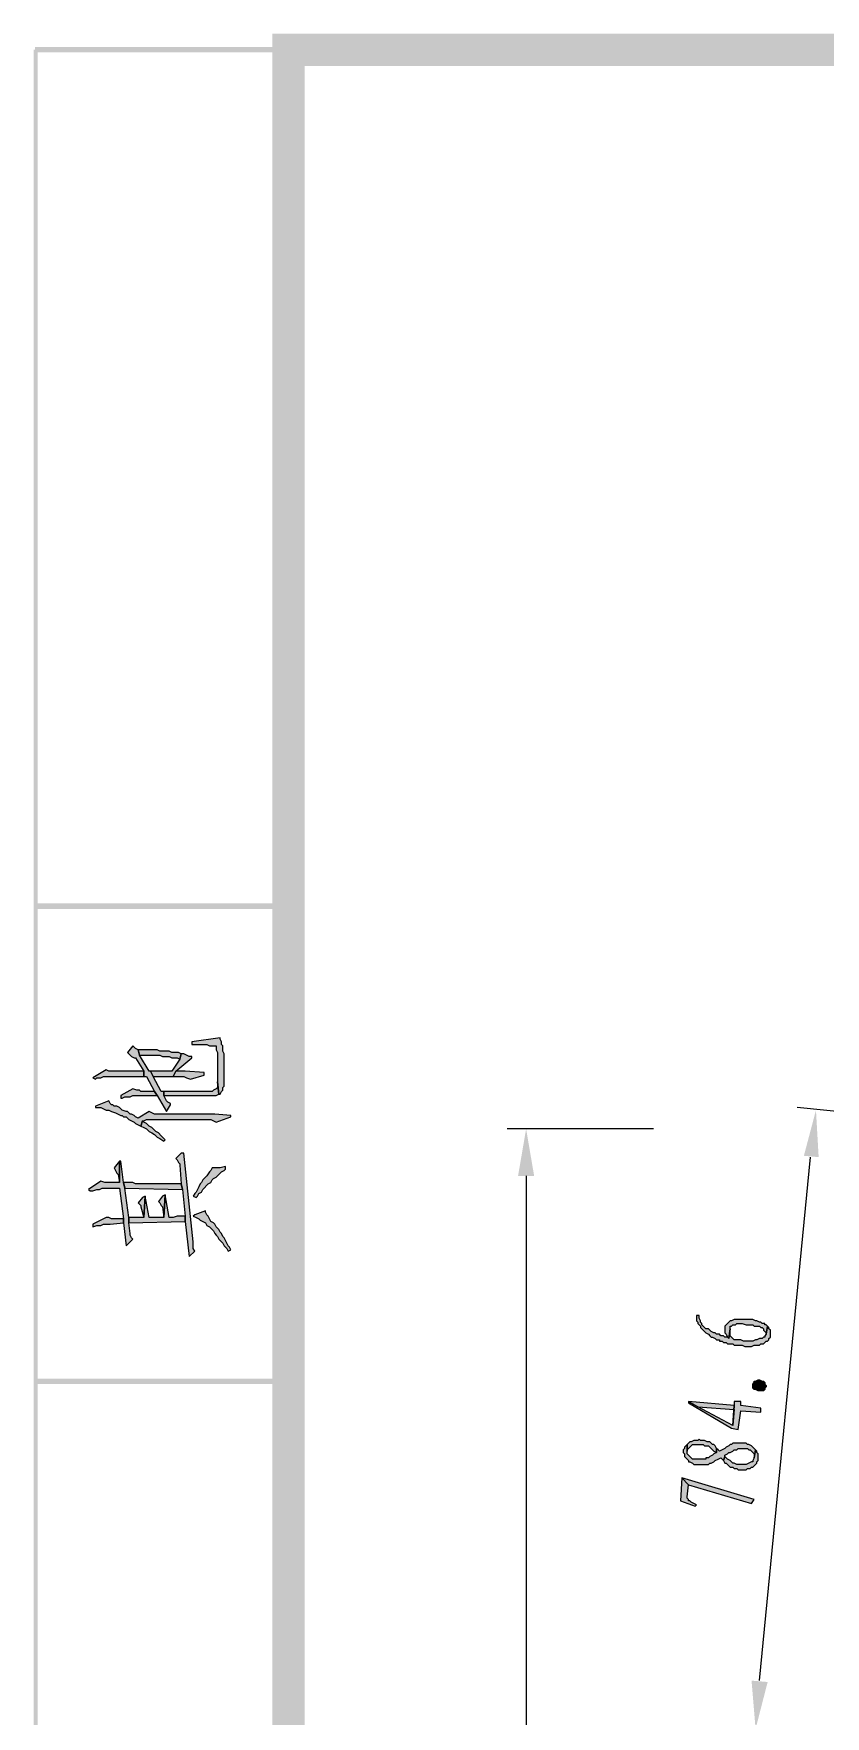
# Model space of a CAD drawing. Header units: inches. Extents: x 20 to 409, y 5 to 283.
# Drawn here: x 20.3 to 45.3, y 230 to 283.1 of the extents above; entities that cross this region are included whole.
import ezdxf

# ---------------------------------------------------------------- set-up
doc = ezdxf.new("R2010")
doc.units = ezdxf.units.IN
doc.header["$MEASUREMENT"] = 0
doc.layers.add('C00-00-00', color=7, linetype='Continuous')

msp = doc.modelspace()

# ---------------------------------------------------------------- hatches: boundary and pattern name
at = {"layer": 'C00-00-00'}
h = msp.add_hatch(color=0, dxfattribs=at)
h.dxf.hatch_style = 2
h.paths.add_polyline_path([(408.822, 283.101), (28.838, 282.085), (27.822, 283.101)])
h = msp.add_hatch(color=0, dxfattribs=at)
h.dxf.hatch_style = 2
h.paths.add_polyline_path([(28.838, 282.085), (27.822, 283.101), (28.838, 6.114)])
h = msp.add_hatch(color=0, dxfattribs=at)
h.dxf.hatch_style = 2
h.paths.add_polyline_path([(27.822, 283.101), (28.838, 6.114), (27.822, 5.098)])
h = msp.add_hatch(color=0, dxfattribs=at)
h.dxf.hatch_style = 2
h.paths.add_polyline_path([(407.806, 282.085), (408.822, 283.101), (28.838, 282.085)])
h = msp.add_hatch(color=0, dxfattribs=at)
h.dxf.hatch_style = 2
h.paths.add_polyline_path([(20.414, 282.593), (20.287, 282.593), (20.414, 5.606)])
h = msp.add_hatch(color=0, dxfattribs=at)
h.dxf.hatch_style = 2
h.paths.add_polyline_path([(20.287, 282.593), (20.414, 5.606), (20.287, 5.606)])
h = msp.add_hatch(color=0, dxfattribs=at)
h.dxf.hatch_style = 2
h.paths.add_polyline_path([(28.33, 282.508), (28.33, 282.677), (20.329, 282.508)])
h = msp.add_hatch(color=0, dxfattribs=at)
h.dxf.hatch_style = 2
h.paths.add_polyline_path([(28.33, 282.677), (20.329, 282.508), (20.329, 282.677)])
h = msp.add_hatch(color=0, dxfattribs=at)
h.dxf.hatch_style = 2
h.paths.add_polyline_path([(20.329, 255.669), (20.329, 255.499), (28.33, 255.669)])
h = msp.add_hatch(color=0, dxfattribs=at)
h.dxf.hatch_style = 2
h.paths.add_polyline_path([(20.329, 255.499), (28.33, 255.669), (28.33, 255.499)])
h = msp.add_hatch(color=0, dxfattribs=at)
h.dxf.hatch_style = 2
h.paths.add_polyline_path([(23.25, 250.97), (23.292, 250.927), (23.377, 250.843), (23.462, 250.8), (23.504, 250.8), (23.758, 250.377), (23.758, 250.208), (23.8, 250.208), (23.843, 250.208), (24.097, 249.742), (24.181, 249.615), (24.478, 249.107), (24.605, 249.319), (24.605, 249.361), (24.52, 249.403), (24.478, 249.446), (24.393, 249.615), (24.393, 249.742), (24.308, 249.742), (24.054, 250.208), (23.97, 250.377), (23.927, 250.377), (23.631, 250.885), (23.589, 251.054), (23.504, 251.097), (23.419, 251.181)])
h = msp.add_hatch(color=0, dxfattribs=at)
h.dxf.hatch_style = 2
h.paths.add_polyline_path([(23.589, 251.054), (23.631, 250.885), (24.266, 250.885), (24.351, 250.843), (24.562, 250.843), (24.647, 250.8), (24.816, 250.8), (24.901, 250.758), (24.943, 250.927), (24.859, 250.97), (24.647, 250.97), (24.562, 251.012), (24.266, 251.012), (24.181, 251.054), (24.097, 251.054)])
h = msp.add_hatch(color=0, dxfattribs=at)
h.dxf.hatch_style = 2
h.paths.add_polyline_path([(25.282, 251.308), (25.282, 251.224), (25.324, 251.224), (25.748, 251.224), (25.832, 251.181), (26.044, 251.181), (26.044, 251.139), (26.044, 251.054), (26.086, 250.97), (26.086, 250.038), (26.129, 249.657), (26.171, 249.657), (26.213, 249.742), (26.256, 249.784), (26.256, 249.869), (26.298, 249.911), (26.298, 250.927), (26.256, 251.012), (26.256, 251.181), (26.213, 251.224), (26.213, 251.308), (26.171, 251.393), (26.171, 251.435)])
h = msp.add_hatch(color=0, dxfattribs=at)
h.dxf.hatch_style = 2
h.paths.add_polyline_path([(23.97, 250.377), (24.054, 250.208), (24.689, 250.208), (24.774, 250.377), (25.282, 250.8), (25.282, 250.843), (25.197, 250.843), (25.113, 250.885), (25.028, 250.927), (24.943, 250.927), (24.901, 250.758), (24.647, 250.377)])
h = msp.add_hatch(color=0, dxfattribs=at)
h.dxf.hatch_style = 2
h.paths.add_polyline_path([(22.149, 250.165), (22.234, 250.123), (22.276, 250.165), (22.403, 250.165), (22.488, 250.208), (23.758, 250.208), (23.758, 250.377), (23.335, 250.377), (23.25, 250.377), (22.657, 250.377), (22.573, 250.419)])
h = msp.add_hatch(color=0, dxfattribs=at)
h.dxf.hatch_style = 2
h.paths.add_polyline_path([(24.393, 249.742), (24.393, 249.615), (25.959, 249.615), (26.044, 249.615), (26.129, 249.657), (26.086, 250.038), (26.086, 249.869), (26.044, 249.827), (25.959, 249.784), (25.917, 249.742)])
h = msp.add_hatch(color=0, dxfattribs=at)
h.dxf.hatch_style = 2
h.paths.add_polyline_path([(24.689, 250.208), (25.028, 250.208), (25.113, 250.165), (25.24, 250.123), (25.663, 250.25), (25.663, 250.335), (25.07, 250.377), (24.774, 250.377)])
h = msp.add_hatch(color=0, dxfattribs=at)
h.dxf.hatch_style = 2
h.paths.add_polyline_path([(22.234, 249.276), (22.234, 249.234), (22.276, 249.234), (22.403, 249.234), (22.488, 249.192), (22.573, 249.149), (22.657, 249.149), (22.742, 249.107), (22.869, 249.065), (22.954, 249.022), (23.038, 248.98), (23.081, 248.98), (23.123, 248.938), (23.208, 248.938), (23.25, 248.895), (23.292, 248.853), (23.377, 248.811), (23.462, 248.768), (23.504, 248.726), (23.589, 248.684), (23.673, 248.641), (23.716, 248.811), (23.758, 248.811), (23.843, 248.853), (23.927, 248.853), (25.875, 248.853), (25.959, 248.811), (26.044, 248.768), (26.51, 248.938), (26.51, 248.98), (26.002, 249.022), (24.097, 249.022), (24.012, 249.065), (23.927, 249.107), (23.589, 248.895), (23.504, 248.938), (23.462, 248.98), (23.377, 249.022), (23.335, 249.022), (23.292, 249.065), (23.25, 249.107), (23.208, 249.107), (23.081, 249.149), (22.996, 249.234), (22.911, 249.276), (22.827, 249.276), (22.784, 249.319), (22.742, 249.319), (22.7, 249.361), (22.657, 249.446)])
h = msp.add_hatch(color=0, dxfattribs=at)
h.dxf.hatch_style = 2
h.paths.add_polyline_path([(23.038, 249.615), (23.038, 249.53), (23.081, 249.53), (23.165, 249.573), (23.335, 249.573), (23.419, 249.615), (24.181, 249.615), (24.097, 249.742), (23.673, 249.742), (23.631, 249.784), (23.546, 249.784), (23.419, 249.827)])
h = msp.add_hatch(color=0, dxfattribs=at)
h.dxf.hatch_style = 2
h.paths.add_polyline_path([(44.586, 247.71), (45.052, 247.668), (44.967, 249.149)])
h = msp.add_hatch(color=0, dxfattribs=at)
h.dxf.hatch_style = 2
h.paths.add_polyline_path([(23.673, 248.641), (23.758, 248.599), (23.843, 248.557), (23.927, 248.472), (24.012, 248.43), (24.097, 248.387), (24.181, 248.303), (24.266, 248.26), (24.393, 248.176), (24.435, 248.218), (24.393, 248.26), (24.308, 248.345), (24.224, 248.43), (24.139, 248.472), (24.054, 248.557), (24.012, 248.599), (23.927, 248.641), (23.843, 248.726), (23.758, 248.768), (23.716, 248.811)])
h = msp.add_hatch(color=0, dxfattribs=at)
h.dxf.hatch_style = 2
h.paths.add_polyline_path([(35.569, 247.075), (36.077, 247.075), (35.823, 248.557)])
h = msp.add_hatch(color=0, dxfattribs=at)
h.dxf.hatch_style = 2
h.paths.add_polyline_path([(22.022, 246.652), (22.065, 246.609), (22.149, 246.609), (22.276, 246.652), (22.361, 246.652), (22.446, 246.694), (22.996, 246.694), (23.123, 245.72), (23.123, 245.593), (23.208, 244.874), (23.419, 245.085), (23.377, 245.128), (23.335, 245.212), (23.335, 245.255), (23.292, 245.593), (23.292, 245.763), (23.165, 246.694), (23.123, 246.863), (23.038, 247.541), (22.996, 247.541), (22.996, 246.863), (22.827, 246.863), (22.784, 246.863), (22.53, 246.863), (22.403, 246.906)])
h = msp.add_hatch(color=0, dxfattribs=at)
h.dxf.hatch_style = 2
h.paths.add_polyline_path([(22.827, 247.329), (22.869, 247.244), (22.911, 247.16), (22.954, 247.117), (22.996, 246.863), (22.996, 247.541)])
h = msp.add_hatch(color=0, dxfattribs=at)
h.dxf.hatch_style = 2
h.paths.add_polyline_path([(24.774, 247.625), (24.816, 247.583), (24.859, 247.498), (24.901, 247.456), (24.901, 247.414), (24.943, 246.821), (24.986, 246.652), (25.07, 245.805), (25.07, 245.636), (25.197, 244.535), (25.367, 244.704), (25.324, 244.789), (25.324, 245.001), (25.028, 247.795), (24.943, 247.795)])
h = msp.add_hatch(color=0, dxfattribs=at)
h.dxf.hatch_style = 2
h.paths.add_polyline_path([(25.324, 246.44), (25.409, 246.398), (25.451, 246.44), (25.494, 246.525), (25.578, 246.567), (25.621, 246.652), (25.663, 246.694), (25.748, 246.779), (25.79, 246.821), (25.875, 246.863), (25.917, 246.948), (25.959, 246.99), (26.044, 247.033), (26.086, 247.075), (26.171, 247.16), (26.213, 247.202), (26.298, 247.244), (26.34, 247.287), (26.34, 247.371), (26.171, 247.329), (25.917, 247.329), (25.875, 247.244), (25.832, 247.202), (25.748, 247.075), (25.705, 247.033), (25.663, 246.99), (25.621, 246.948), (25.578, 246.863), (25.536, 246.821), (25.494, 246.736), (25.451, 246.652), (25.409, 246.567), (25.367, 246.525)])
h = msp.add_hatch(color=0, dxfattribs=at)
h.dxf.hatch_style = 2
h.paths.add_polyline_path([(23.123, 246.863), (23.165, 246.694), (24.986, 246.652), (24.943, 246.821), (23.504, 246.821), (23.419, 246.863)])
h = msp.add_hatch(color=0, dxfattribs=at)
h.dxf.hatch_style = 2
h.paths.add_polyline_path([(23.292, 245.763), (23.292, 245.593), (25.07, 245.636), (25.07, 245.805), (25.028, 245.805), (24.816, 245.805), (24.689, 245.763), (24.562, 245.763), (24.435, 246.482), (24.393, 245.763), (23.927, 245.763), (23.8, 246.44), (23.758, 245.763)])
h = msp.add_hatch(color=0, dxfattribs=at)
h.dxf.hatch_style = 2
h.paths.add_polyline_path([(23.589, 246.228), (23.673, 246.144), (23.673, 246.101), (23.758, 245.763), (23.8, 246.44), (23.716, 246.398)])
h = msp.add_hatch(color=0, dxfattribs=at)
h.dxf.hatch_style = 2
h.paths.add_polyline_path([(24.224, 246.271), (24.266, 246.228), (24.308, 246.144), (24.351, 246.101), (24.393, 245.763), (24.435, 246.482), (24.351, 246.44)])
h = msp.add_hatch(color=0, dxfattribs=at)
h.dxf.hatch_style = 2
h.paths.add_polyline_path([(22.149, 245.551), (22.149, 245.466), (22.276, 245.509), (22.403, 245.509), (22.488, 245.551), (22.7, 245.551), (23.123, 245.593), (23.123, 245.72), (23.038, 245.72), (22.742, 245.72), (22.657, 245.763), (22.573, 245.763)])
h = msp.add_hatch(color=0, dxfattribs=at)
h.dxf.hatch_style = 2
h.paths.add_polyline_path([(25.324, 245.805), (25.409, 245.763), (25.494, 245.72), (25.536, 245.678), (25.621, 245.636), (25.705, 245.593), (25.748, 245.509), (25.832, 245.466), (25.875, 245.424), (25.917, 245.382), (25.959, 245.339), (26.002, 245.255), (26.044, 245.212), (26.086, 245.17), (26.129, 245.085), (26.213, 245.001), (26.256, 244.958), (26.298, 244.874), (26.383, 244.789), (26.425, 244.704), (26.51, 244.747), (26.467, 244.831), (26.425, 244.874), (26.383, 244.958), (26.34, 245.043), (26.298, 245.128), (26.256, 245.17), (26.213, 245.255), (26.171, 245.297), (26.129, 245.382), (26.086, 245.424), (26.044, 245.466), (26.002, 245.551), (25.959, 245.593), (25.875, 245.636), (25.832, 245.72), (25.79, 245.805), (25.748, 245.847), (25.705, 245.932), (25.705, 245.974), (25.367, 245.847)])
h = msp.add_hatch(color=0, dxfattribs=at)
h.dxf.hatch_style = 2
h.paths.add_polyline_path([(41.199, 242.672), (41.199, 242.503), (41.242, 242.461), (41.242, 242.418), (41.284, 242.376), (41.326, 242.334), (41.326, 242.291), (41.369, 242.249), (41.411, 242.207), (41.453, 242.164), (41.496, 242.122), (41.58, 242.08), (41.623, 242.037), (41.665, 241.995), (41.707, 241.995), (41.792, 241.953), (41.834, 241.91), (41.919, 241.91), (41.919, 241.868), (42.004, 241.868), (42.046, 241.826), (42.131, 241.826), (42.173, 241.783), (42.258, 241.783), (42.342, 241.783), (42.385, 241.741), (42.639, 241.741), (42.723, 241.699), (42.935, 241.699), (43.02, 241.741), (43.189, 241.741), (43.231, 241.783), (43.316, 241.783), (43.358, 241.826), (43.401, 241.868), (43.443, 241.868), (43.485, 241.91), (43.485, 241.953), (43.528, 241.995), (43.528, 242.207), (43.485, 242.249), (43.485, 242.291), (43.443, 242.334), (43.401, 242.08), (43.358, 242.037), (43.358, 241.995), (43.316, 241.995), (43.274, 241.953), (43.189, 241.953), (43.104, 241.91), (43.062, 241.91), (42.977, 241.868), (42.681, 241.868), (42.596, 241.91), (42.385, 241.91), (42.342, 241.953), (42.3, 241.995), (42.258, 242.037), (42.258, 242.249), (42.215, 241.953), (42.173, 241.995), (42.088, 241.995), (42.046, 242.037), (41.961, 242.037), (41.919, 242.08), (41.834, 242.08), (41.792, 242.122), (41.75, 242.122), (41.665, 242.164), (41.623, 242.207), (41.58, 242.249), (41.496, 242.249), (41.453, 242.291), (41.411, 242.334), (41.369, 242.376), (41.369, 242.418), (41.326, 242.461), (41.326, 242.503), (41.284, 242.588), (41.284, 242.672)])
h = msp.add_hatch(color=0, dxfattribs=at)
h.dxf.hatch_style = 2
h.paths.add_polyline_path([(42.088, 242.291), (42.088, 242.122), (42.131, 242.08), (42.173, 241.995), (42.215, 241.953), (42.258, 242.249), (42.258, 242.334), (42.3, 242.334), (42.342, 242.376), (42.427, 242.376), (42.469, 242.418), (42.639, 242.418), (42.766, 242.376), (42.977, 242.376), (43.02, 242.334), (43.189, 242.334), (43.231, 242.291), (43.274, 242.291), (43.316, 242.249), (43.316, 242.207), (43.358, 242.164), (43.401, 242.122), (43.401, 242.08), (43.443, 242.334), (43.401, 242.376), (43.358, 242.376), (43.358, 242.418), (43.274, 242.418), (43.231, 242.461), (43.189, 242.461), (43.104, 242.503), (43.062, 242.503), (42.977, 242.545), (42.385, 242.545), (42.3, 242.503), (42.258, 242.503), (42.215, 242.461), (42.173, 242.418), (42.131, 242.376), (42.088, 242.334)])
h = msp.add_hatch(color=0, dxfattribs=at)
h.dxf.hatch_style = 2
h.paths.add_polyline_path([(20.329, 240.683), (20.329, 240.513), (28.33, 240.683)])
h = msp.add_hatch(color=0, dxfattribs=at)
h.dxf.hatch_style = 2
h.paths.add_polyline_path([(20.329, 240.513), (28.33, 240.683), (28.33, 240.513)])
h = msp.add_hatch(color=0, dxfattribs=at)
h.dxf.hatch_style = 2
h.paths.add_polyline_path([(43.358, 240.513), (43.401, 240.471), (43.401, 240.429), (43.358, 240.386), (43.358, 240.344), (43.316, 240.302), (43.147, 240.302), (43.062, 240.344), (43.02, 240.344), (42.977, 240.386), (42.977, 240.513), (43.02, 240.556), (43.02, 240.598), (43.062, 240.598), (43.147, 240.64), (43.189, 240.64), (43.274, 240.598), (43.316, 240.598), (43.358, 240.556)])
h = msp.add_hatch(color=0, dxfattribs=at)
h.dxf.hatch_style = 2
h.paths.add_polyline_path([(40.945, 239.963), (40.945, 239.921), (42.3, 239.116), (42.512, 239.074), (42.596, 239.667), (43.231, 239.624), (43.231, 239.751), (42.596, 239.836), (42.596, 239.963), (42.385, 239.963), (42.385, 239.836), (42.342, 239.201), (41.242, 239.794)])
h = msp.add_hatch(color=0, dxfattribs=at)
h.dxf.hatch_style = 2
h.paths.add_polyline_path([(40.945, 239.963), (41.242, 239.794), (42.385, 239.709), (42.342, 239.201), (42.385, 239.836)])
h = msp.add_hatch(color=0, dxfattribs=at)
h.dxf.hatch_style = 2
h.paths.add_polyline_path([(40.776, 238.439), (40.776, 238.354), (40.818, 238.312), (40.818, 238.227), (40.861, 238.185), (40.903, 238.143), (40.945, 238.1), (40.945, 238.058), (40.988, 238.058), (41.072, 238.016), (41.115, 237.973), (41.58, 237.973), (41.623, 238.016), (41.665, 238.016), (41.75, 238.058), (41.792, 238.1), (41.877, 238.143), (41.961, 238.185), (42.004, 238.143), (42.046, 238.1), (42.088, 238.227), (42.088, 238.27), (42.173, 238.312), (42.215, 238.354), (42.258, 238.354), (42.342, 238.397), (42.385, 238.439), (42.469, 238.439), (42.512, 238.481), (42.808, 238.481), (42.85, 238.439), (42.893, 238.439), (42.935, 238.397), (42.977, 238.354), (43.02, 238.312), (43.02, 238.185), (43.062, 238.439), (43.02, 238.481), (42.977, 238.524), (42.935, 238.566), (42.85, 238.608), (42.808, 238.608), (42.766, 238.651), (42.342, 238.651), (42.3, 238.608), (42.258, 238.608), (42.215, 238.566), (42.131, 238.524), (42.088, 238.481), (42.004, 238.439), (41.919, 238.397), (41.877, 238.439), (41.834, 238.481), (41.834, 238.354), (41.75, 238.312), (41.707, 238.27), (41.623, 238.227), (41.58, 238.185), (41.496, 238.185), (41.496, 238.143), (41.072, 238.143), (41.03, 238.185), (40.988, 238.227), (40.945, 238.27), (40.903, 238.312), (40.903, 238.608), (40.861, 238.566), (40.818, 238.524), (40.818, 238.481)])
h = msp.add_hatch(color=0, dxfattribs=at)
h.dxf.hatch_style = 2
h.paths.add_polyline_path([(40.903, 238.608), (40.903, 238.397), (40.903, 238.439), (40.945, 238.481), (40.988, 238.524), (41.03, 238.566), (41.072, 238.608), (41.411, 238.608), (41.453, 238.566), (41.58, 238.566), (41.623, 238.524), (41.665, 238.481), (41.707, 238.439), (41.75, 238.397), (41.834, 238.354), (41.834, 238.481), (41.792, 238.566), (41.75, 238.608), (41.707, 238.608), (41.665, 238.651), (41.623, 238.693), (41.538, 238.693), (41.453, 238.735), (41.326, 238.735), (41.284, 238.778), (41.242, 238.735), (41.115, 238.735), (41.03, 238.693), (40.988, 238.693), (40.945, 238.651)])
h = msp.add_hatch(color=0, dxfattribs=at)
h.dxf.hatch_style = 2
h.paths.add_polyline_path([(42.046, 238.1), (42.088, 238.016), (42.131, 238.016), (42.173, 237.973), (42.215, 237.931), (42.258, 237.889), (42.342, 237.889), (42.385, 237.846), (42.469, 237.846), (42.512, 237.804), (42.766, 237.804), (42.808, 237.846), (42.893, 237.846), (42.935, 237.889), (42.977, 237.889), (43.02, 237.931), (43.062, 237.973), (43.104, 238.016), (43.104, 238.058), (43.147, 238.1), (43.147, 238.185), (43.147, 238.227), (43.147, 238.312), (43.104, 238.354), (43.104, 238.397), (43.062, 238.439), (43.02, 238.185), (42.977, 238.1), (42.977, 238.058), (42.935, 238.058), (42.85, 238.016), (42.766, 237.973), (42.469, 237.973), (42.385, 238.016), (42.342, 238.016), (42.3, 238.058), (42.258, 238.1), (42.173, 238.143), (42.131, 238.185), (42.088, 238.227)])
h = msp.add_hatch(color=0, dxfattribs=at)
h.dxf.hatch_style = 2
h.paths.add_polyline_path([(40.734, 237.55), (40.691, 236.83), (41.157, 236.661), (41.199, 236.703), (41.115, 236.746), (41.03, 236.788), (40.988, 236.83), (40.945, 236.83), (40.945, 236.873), (40.903, 236.915), (40.903, 236.957), (40.945, 237.338)])
h = msp.add_hatch(color=0, dxfattribs=at)
h.dxf.hatch_style = 2
h.paths.add_polyline_path([(40.734, 237.55), (40.945, 237.338), (42.935, 236.746), (43.02, 236.873)])
h = msp.add_hatch(color=0, dxfattribs=at)
h.dxf.hatch_style = 2
h.paths.add_polyline_path([(42.935, 231.158), (43.443, 231.115), (43.062, 229.634)])

# ---------------------------------------------------------------- linework, layer by layer
at = {"layer": 'C00-00-00', "color": 0, "lineweight": 0}
for points in [[(23.25, 250.97), (23.292, 250.927), (23.377, 250.843), (23.462, 250.8), (23.504, 250.8), (23.758, 250.377), (23.758, 250.208), (23.8, 250.208), (23.843, 250.208), (24.097, 249.742), (24.181, 249.615), (24.478, 249.107), (24.605, 249.319), (24.605, 249.361), (24.52, 249.403), (24.478, 249.446), (24.393, 249.615), (24.393, 249.742), (24.308, 249.742), (24.054, 250.208), (23.97, 250.377), (23.927, 250.377), (23.631, 250.885), (23.589, 251.054), (23.504, 251.097), (23.419, 251.181)], [(23.589, 251.054), (23.631, 250.885), (24.266, 250.885), (24.351, 250.843), (24.562, 250.843), (24.647, 250.8), (24.816, 250.8), (24.901, 250.758), (24.943, 250.927), (24.859, 250.97), (24.647, 250.97), (24.562, 251.012), (24.266, 251.012), (24.181, 251.054), (24.097, 251.054)], [(25.282, 251.308), (25.282, 251.224), (25.324, 251.224), (25.748, 251.224), (25.832, 251.181), (26.044, 251.181), (26.044, 251.139), (26.044, 251.054), (26.086, 250.97), (26.086, 250.038), (26.129, 249.657), (26.171, 249.657), (26.213, 249.742), (26.256, 249.784), (26.256, 249.869), (26.298, 249.911), (26.298, 250.927), (26.256, 251.012), (26.256, 251.181), (26.213, 251.224), (26.213, 251.308), (26.171, 251.393), (26.171, 251.435)], [(23.97, 250.377), (24.054, 250.208), (24.689, 250.208), (24.774, 250.377), (25.282, 250.8), (25.282, 250.843), (25.197, 250.843), (25.113, 250.885), (25.028, 250.927), (24.943, 250.927), (24.901, 250.758), (24.647, 250.377)], [(22.149, 250.165), (22.234, 250.123), (22.276, 250.165), (22.403, 250.165), (22.488, 250.208), (23.758, 250.208), (23.758, 250.377), (23.335, 250.377), (23.25, 250.377), (22.657, 250.377), (22.573, 250.419)], [(24.393, 249.742), (24.393, 249.615), (25.959, 249.615), (26.044, 249.615), (26.129, 249.657), (26.086, 250.038), (26.086, 249.869), (26.044, 249.827), (25.959, 249.784), (25.917, 249.742)], [(24.689, 250.208), (25.028, 250.208), (25.113, 250.165), (25.24, 250.123), (25.663, 250.25), (25.663, 250.335), (25.07, 250.377), (24.774, 250.377)], [(22.234, 249.276), (22.234, 249.234), (22.276, 249.234), (22.403, 249.234), (22.488, 249.192), (22.573, 249.149), (22.657, 249.149), (22.742, 249.107), (22.869, 249.065), (22.954, 249.022), (23.038, 248.98), (23.081, 248.98), (23.123, 248.938), (23.208, 248.938), (23.25, 248.895), (23.292, 248.853), (23.377, 248.811), (23.462, 248.768), (23.504, 248.726), (23.589, 248.684), (23.673, 248.641), (23.716, 248.811), (23.758, 248.811), (23.843, 248.853), (23.927, 248.853), (25.875, 248.853), (25.959, 248.811), (26.044, 248.768), (26.51, 248.938), (26.51, 248.98), (26.002, 249.022), (24.097, 249.022), (24.012, 249.065), (23.927, 249.107), (23.589, 248.895), (23.504, 248.938), (23.462, 248.98), (23.377, 249.022), (23.335, 249.022), (23.292, 249.065), (23.25, 249.107), (23.208, 249.107), (23.081, 249.149), (22.996, 249.234), (22.911, 249.276), (22.827, 249.276), (22.784, 249.319), (22.742, 249.319), (22.7, 249.361), (22.657, 249.446)], [(23.038, 249.615), (23.038, 249.53), (23.081, 249.53), (23.165, 249.573), (23.335, 249.573), (23.419, 249.615), (24.181, 249.615), (24.097, 249.742), (23.673, 249.742), (23.631, 249.784), (23.546, 249.784), (23.419, 249.827)], [(23.673, 248.641), (23.758, 248.599), (23.843, 248.557), (23.927, 248.472), (24.012, 248.43), (24.097, 248.387), (24.181, 248.303), (24.266, 248.26), (24.393, 248.176), (24.435, 248.218), (24.393, 248.26), (24.308, 248.345), (24.224, 248.43), (24.139, 248.472), (24.054, 248.557), (24.012, 248.599), (23.927, 248.641), (23.843, 248.726), (23.758, 248.768), (23.716, 248.811)], [(22.022, 246.652), (22.065, 246.609), (22.149, 246.609), (22.276, 246.652), (22.361, 246.652), (22.446, 246.694), (22.996, 246.694), (23.123, 245.72), (23.123, 245.593), (23.208, 244.874), (23.419, 245.085), (23.377, 245.128), (23.335, 245.212), (23.335, 245.255), (23.292, 245.593), (23.292, 245.763), (23.165, 246.694), (23.123, 246.863), (23.038, 247.541), (22.996, 247.541), (22.996, 246.863), (22.827, 246.863), (22.784, 246.863), (22.53, 246.863), (22.403, 246.906)], [(22.827, 247.329), (22.869, 247.244), (22.911, 247.16), (22.954, 247.117), (22.996, 246.863), (22.996, 247.541)], [(24.774, 247.625), (24.816, 247.583), (24.859, 247.498), (24.901, 247.456), (24.901, 247.414), (24.943, 246.821), (24.986, 246.652), (25.07, 245.805), (25.07, 245.636), (25.197, 244.535), (25.367, 244.704), (25.324, 244.789), (25.324, 245.001), (25.028, 247.795), (24.943, 247.795)], [(25.324, 246.44), (25.409, 246.398), (25.451, 246.44), (25.494, 246.525), (25.578, 246.567), (25.621, 246.652), (25.663, 246.694), (25.748, 246.779), (25.79, 246.821), (25.875, 246.863), (25.917, 246.948), (25.959, 246.99), (26.044, 247.033), (26.086, 247.075), (26.171, 247.16), (26.213, 247.202), (26.298, 247.244), (26.34, 247.287), (26.34, 247.371), (26.171, 247.329), (25.917, 247.329), (25.875, 247.244), (25.832, 247.202), (25.748, 247.075), (25.705, 247.033), (25.663, 246.99), (25.621, 246.948), (25.578, 246.863), (25.536, 246.821), (25.494, 246.736), (25.451, 246.652), (25.409, 246.567), (25.367, 246.525)], [(23.123, 246.863), (23.165, 246.694), (24.986, 246.652), (24.943, 246.821), (23.504, 246.821), (23.419, 246.863)], [(23.292, 245.763), (23.292, 245.593), (25.07, 245.636), (25.07, 245.805), (25.028, 245.805), (24.816, 245.805), (24.689, 245.763), (24.562, 245.763), (24.435, 246.482), (24.393, 245.763), (23.927, 245.763), (23.8, 246.44), (23.758, 245.763)], [(23.589, 246.228), (23.673, 246.144), (23.673, 246.101), (23.758, 245.763), (23.8, 246.44), (23.716, 246.398)], [(24.224, 246.271), (24.266, 246.228), (24.308, 246.144), (24.351, 246.101), (24.393, 245.763), (24.435, 246.482), (24.351, 246.44)], [(22.149, 245.551), (22.149, 245.466), (22.276, 245.509), (22.403, 245.509), (22.488, 245.551), (22.7, 245.551), (23.123, 245.593), (23.123, 245.72), (23.038, 245.72), (22.742, 245.72), (22.657, 245.763), (22.573, 245.763)], [(25.324, 245.805), (25.409, 245.763), (25.494, 245.72), (25.536, 245.678), (25.621, 245.636), (25.705, 245.593), (25.748, 245.509), (25.832, 245.466), (25.875, 245.424), (25.917, 245.382), (25.959, 245.339), (26.002, 245.255), (26.044, 245.212), (26.086, 245.17), (26.129, 245.085), (26.213, 245.001), (26.256, 244.958), (26.298, 244.874), (26.383, 244.789), (26.425, 244.704), (26.51, 244.747), (26.467, 244.831), (26.425, 244.874), (26.383, 244.958), (26.34, 245.043), (26.298, 245.128), (26.256, 245.17), (26.213, 245.255), (26.171, 245.297), (26.129, 245.382), (26.086, 245.424), (26.044, 245.466), (26.002, 245.551), (25.959, 245.593), (25.875, 245.636), (25.832, 245.72), (25.79, 245.805), (25.748, 245.847), (25.705, 245.932), (25.705, 245.974), (25.367, 245.847)], [(41.199, 242.672), (41.199, 242.503), (41.242, 242.461), (41.242, 242.418), (41.284, 242.376), (41.326, 242.334), (41.326, 242.291), (41.369, 242.249), (41.411, 242.207), (41.453, 242.164), (41.496, 242.122), (41.58, 242.08), (41.623, 242.037), (41.665, 241.995), (41.707, 241.995), (41.792, 241.953), (41.834, 241.91), (41.919, 241.91), (41.919, 241.868), (42.004, 241.868), (42.046, 241.826), (42.131, 241.826), (42.173, 241.783), (42.258, 241.783), (42.342, 241.783), (42.385, 241.741), (42.639, 241.741), (42.723, 241.699), (42.935, 241.699), (43.02, 241.741), (43.189, 241.741), (43.231, 241.783), (43.316, 241.783), (43.358, 241.826), (43.401, 241.868), (43.443, 241.868), (43.485, 241.91), (43.485, 241.953), (43.528, 241.995), (43.528, 242.207), (43.485, 242.249), (43.485, 242.291), (43.443, 242.334), (43.401, 242.08), (43.358, 242.037), (43.358, 241.995), (43.316, 241.995), (43.274, 241.953), (43.189, 241.953), (43.104, 241.91), (43.062, 241.91), (42.977, 241.868), (42.681, 241.868), (42.596, 241.91), (42.385, 241.91), (42.342, 241.953), (42.3, 241.995), (42.258, 242.037), (42.258, 242.249), (42.215, 241.953), (42.173, 241.995), (42.088, 241.995), (42.046, 242.037), (41.961, 242.037), (41.919, 242.08), (41.834, 242.08), (41.792, 242.122), (41.75, 242.122), (41.665, 242.164), (41.623, 242.207), (41.58, 242.249), (41.496, 242.249), (41.453, 242.291), (41.411, 242.334), (41.369, 242.376), (41.369, 242.418), (41.326, 242.461), (41.326, 242.503), (41.284, 242.588), (41.284, 242.672)], [(42.088, 242.291), (42.088, 242.122), (42.131, 242.08), (42.173, 241.995), (42.215, 241.953), (42.258, 242.249), (42.258, 242.334), (42.3, 242.334), (42.342, 242.376), (42.427, 242.376), (42.469, 242.418), (42.639, 242.418), (42.766, 242.376), (42.977, 242.376), (43.02, 242.334), (43.189, 242.334), (43.231, 242.291), (43.274, 242.291), (43.316, 242.249), (43.316, 242.207), (43.358, 242.164), (43.401, 242.122), (43.401, 242.08), (43.443, 242.334), (43.401, 242.376), (43.358, 242.376), (43.358, 242.418), (43.274, 242.418), (43.231, 242.461), (43.189, 242.461), (43.104, 242.503), (43.062, 242.503), (42.977, 242.545), (42.385, 242.545), (42.3, 242.503), (42.258, 242.503), (42.215, 242.461), (42.173, 242.418), (42.131, 242.376), (42.088, 242.334)], [(43.358, 240.513), (43.401, 240.471), (43.401, 240.429), (43.358, 240.386), (43.358, 240.344), (43.316, 240.302), (43.147, 240.302), (43.062, 240.344), (43.02, 240.344), (42.977, 240.386), (42.977, 240.513), (43.02, 240.556), (43.02, 240.598), (43.062, 240.598), (43.147, 240.64), (43.189, 240.64), (43.274, 240.598), (43.316, 240.598), (43.358, 240.556)], [(40.945, 239.963), (40.945, 239.921), (42.3, 239.116), (42.512, 239.074), (42.596, 239.667), (43.231, 239.624), (43.231, 239.751), (42.596, 239.836), (42.596, 239.963), (42.385, 239.963), (42.385, 239.836), (42.342, 239.201), (41.242, 239.794)], [(40.945, 239.963), (41.242, 239.794), (42.385, 239.709), (42.342, 239.201), (42.385, 239.836)], [(40.776, 238.439), (40.776, 238.354), (40.818, 238.312), (40.818, 238.227), (40.861, 238.185), (40.903, 238.143), (40.945, 238.1), (40.945, 238.058), (40.988, 238.058), (41.072, 238.016), (41.115, 237.973), (41.58, 237.973), (41.623, 238.016), (41.665, 238.016), (41.75, 238.058), (41.792, 238.1), (41.877, 238.143), (41.961, 238.185), (42.004, 238.143), (42.046, 238.1), (42.088, 238.227), (42.088, 238.27), (42.173, 238.312), (42.215, 238.354), (42.258, 238.354), (42.342, 238.397), (42.385, 238.439), (42.469, 238.439), (42.512, 238.481), (42.808, 238.481), (42.85, 238.439), (42.893, 238.439), (42.935, 238.397), (42.977, 238.354), (43.02, 238.312), (43.02, 238.185), (43.062, 238.439), (43.02, 238.481), (42.977, 238.524), (42.935, 238.566), (42.85, 238.608), (42.808, 238.608), (42.766, 238.651), (42.342, 238.651), (42.3, 238.608), (42.258, 238.608), (42.215, 238.566), (42.131, 238.524), (42.088, 238.481), (42.004, 238.439), (41.919, 238.397), (41.877, 238.439), (41.834, 238.481), (41.834, 238.354), (41.75, 238.312), (41.707, 238.27), (41.623, 238.227), (41.58, 238.185), (41.496, 238.185), (41.496, 238.143), (41.072, 238.143), (41.03, 238.185), (40.988, 238.227), (40.945, 238.27), (40.903, 238.312), (40.903, 238.608), (40.861, 238.566), (40.818, 238.524), (40.818, 238.481)], [(40.903, 238.608), (40.903, 238.397), (40.903, 238.439), (40.945, 238.481), (40.988, 238.524), (41.03, 238.566), (41.072, 238.608), (41.411, 238.608), (41.453, 238.566), (41.58, 238.566), (41.623, 238.524), (41.665, 238.481), (41.707, 238.439), (41.75, 238.397), (41.834, 238.354), (41.834, 238.481), (41.792, 238.566), (41.75, 238.608), (41.707, 238.608), (41.665, 238.651), (41.623, 238.693), (41.538, 238.693), (41.453, 238.735), (41.326, 238.735), (41.284, 238.778), (41.242, 238.735), (41.115, 238.735), (41.03, 238.693), (40.988, 238.693), (40.945, 238.651)], [(42.046, 238.1), (42.088, 238.016), (42.131, 238.016), (42.173, 237.973), (42.215, 237.931), (42.258, 237.889), (42.342, 237.889), (42.385, 237.846), (42.469, 237.846), (42.512, 237.804), (42.766, 237.804), (42.808, 237.846), (42.893, 237.846), (42.935, 237.889), (42.977, 237.889), (43.02, 237.931), (43.062, 237.973), (43.104, 238.016), (43.104, 238.058), (43.147, 238.1), (43.147, 238.185), (43.147, 238.227), (43.147, 238.312), (43.104, 238.354), (43.104, 238.397), (43.062, 238.439), (43.02, 238.185), (42.977, 238.1), (42.977, 238.058), (42.935, 238.058), (42.85, 238.016), (42.766, 237.973), (42.469, 237.973), (42.385, 238.016), (42.342, 238.016), (42.3, 238.058), (42.258, 238.1), (42.173, 238.143), (42.131, 238.185), (42.088, 238.227)], [(40.734, 237.55), (40.691, 236.83), (41.157, 236.661), (41.199, 236.703), (41.115, 236.746), (41.03, 236.788), (40.988, 236.83), (40.945, 236.83), (40.945, 236.873), (40.903, 236.915), (40.903, 236.957), (40.945, 237.338)], [(40.734, 237.55), (40.945, 237.338), (42.935, 236.746), (43.02, 236.873)]]:
    msp.add_lwpolyline(points, close=True, dxfattribs=at)
for points in [[(48.946, 248.768), (44.374, 249.234)], [(39.845, 248.557), (35.23, 248.557)], [(43.189, 231.158), (44.798, 247.668)], [(35.823, 247.075), (35.823, 198.815)]]:
    msp.add_lwpolyline(points, dxfattribs=at)

doc.saveas('drawing.dxf')
